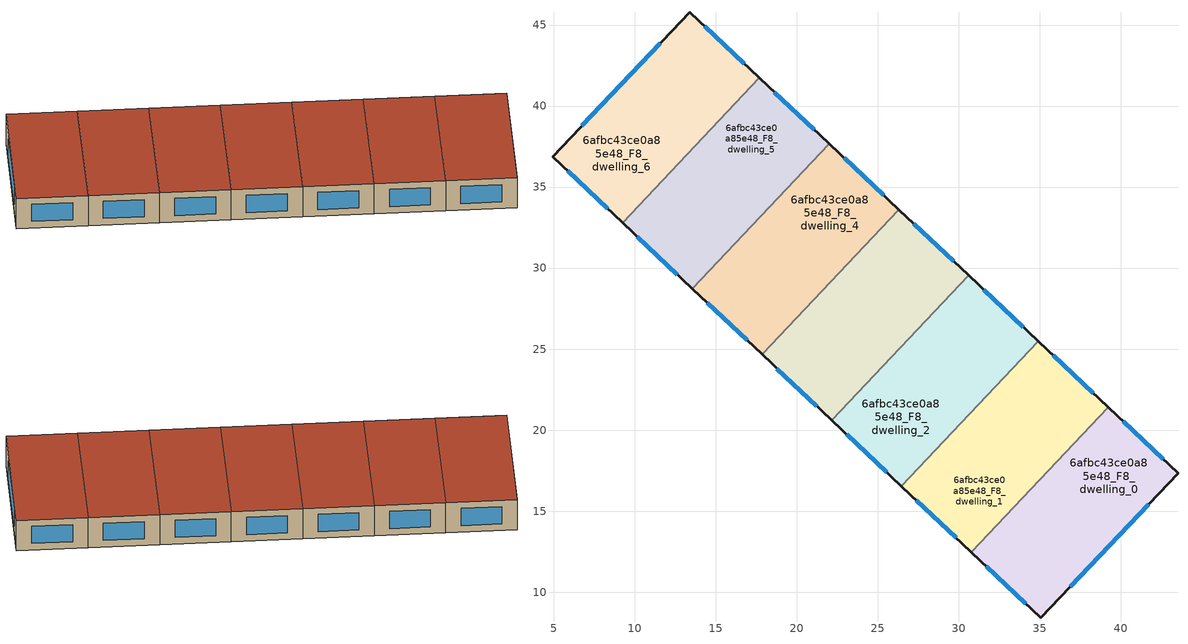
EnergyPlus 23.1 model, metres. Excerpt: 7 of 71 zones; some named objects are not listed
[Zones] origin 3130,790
6afbc43ce0a85e48_F8_dwelling_0
 floor to 6afbc43ce0a85e48_F7_dwelling_6 (EU_floor_Construction): 43.53,17.34 39.3,12.89 34.99,16.95 39.21,21.42 z24
 floor to 6afbc43ce0a85e48_F7_dwelling_7 (EU_floor_Construction): 39.3,12.89 35.06,8.43 30.77,12.48 34.99,16.95 z24
 wall outside (EU_wall_Construction): 30.77,12.48 35.06,8.43 43.53,17.34 39.21,21.42 z24:27
 wall to 6afbc43ce0a85e48_F8_dwelling_1 (EU_wall_Construction): 39.21,21.42 30.77,12.48 z24:27
 window (EU_Window_Construction): 42.61,18.22 40.14,20.55 / 36.87,10.34 41.72,15.43 / 31.69,11.61 34.14,9.29 z24.64:26.36
 roof outside (EU_roof_Construction): 35.06,8.43 43.53,17.34 39.21,21.42 30.77,12.48 z27
6afbc43ce0a85e48_F8_dwelling_1
 floor to 6afbc43ce0a85e48_F7_dwelling_7 (EU_floor_Construction): 34.99,16.95 30.77,12.48 27.54,15.52 31.77,20 z24
 floor to 6afbc43ce0a85e48_F7_dwelling_5 (EU_floor_Construction): 31.76,20 27.54,15.52 26.46,16.54 30.69,21.01 z24
 floor to 6afbc43ce0a85e48_F7_dwelling_6 (EU_floor_Construction): 39.21,21.42 34.99,16.95 31.77,20 35.98,24.47 z24
 floor to 6afbc43ce0a85e48_F7_dwelling_4 (EU_floor_Construction): 35.98,24.47 31.76,20 30.69,21.01 34.91,25.48 z24
 wall outside (EU_wall_Construction): 26.46,16.54 30.77,12.48 / 39.21,21.42 34.91,25.48 z24:27
 wall to 6afbc43ce0a85e48_F8_dwelling_2 (EU_wall_Construction): 34.91,25.48 26.46,16.54 z24:27
 window (EU_Window_Construction): 27.39,15.67 29.85,13.35 / 38.29,22.29 35.83,24.61 z24.64:26.36
 roof outside (EU_roof_Construction): 30.77,12.48 39.21,21.42 34.91,25.48 26.46,16.54 z27
6afbc43ce0a85e48_F8_dwelling_2
 floor to 6afbc43ce0a85e48_F7_dwelling_5 (EU_floor_Construction): 30.69,21.01 26.46,16.54 22.16,20.6 26.38,25.08 z24
 floor to 6afbc43ce0a85e48_F7_dwelling_4 (EU_floor_Construction): 34.91,25.48 30.69,21.01 26.38,25.08 30.6,29.55 z24
 wall outside (EU_wall_Construction): 22.16,20.6 26.46,16.54 / 34.91,25.48 30.6,29.55 z24:27
 wall to 6afbc43ce0a85e48_F8_dwelling_3 (EU_wall_Construction): 30.6,29.55 22.16,20.6 z24:27
 window (EU_Window_Construction): 23.08,19.73 25.54,17.41 / 33.99,26.35 31.53,28.68 z24.64:26.36
 roof outside (EU_roof_Construction): 26.46,16.54 34.91,25.48 30.6,29.55 22.16,20.6 z27
6afbc43ce0a85e48_F8_dwelling_3
 floor to 6afbc43ce0a85e48_F7_dwelling_3 (EU_floor_Construction): 24.23,27.11 20.01,22.64 17.86,24.67 22.08,29.14 z24
 floor to 6afbc43ce0a85e48_F7_dwelling_2 (EU_floor_Construction): 28.45,31.58 24.23,27.11 22.08,29.14 26.3,33.61 z24
 floor to 6afbc43ce0a85e48_F7_dwelling_4 (EU_floor_Construction): 30.6,29.55 26.38,25.08 24.23,27.11 28.45,31.58 z24
 floor to 6afbc43ce0a85e48_F7_dwelling_5 (EU_floor_Construction): 26.38,25.08 22.16,20.6 20.01,22.64 24.23,27.11 z24
 wall outside (EU_wall_Construction): 17.86,24.67 22.16,20.6 / 30.6,29.55 26.3,33.61 z24:27
 wall to 6afbc43ce0a85e48_F8_dwelling_4 (EU_wall_Construction): 26.3,33.61 17.86,24.67 z24:27
 window (EU_Window_Construction): 18.78,23.8 21.24,21.47 / 29.68,30.42 27.22,32.74 z24.64:26.36
 roof outside (EU_roof_Construction): 22.16,20.6 30.6,29.55 26.3,33.61 17.86,24.67 z27
6afbc43ce0a85e48_F8_dwelling_4
 floor to 6afbc43ce0a85e48_F7_dwelling_2 (EU_floor_Construction): 26.3,33.61 22.08,29.14 17.77,33.2 22,37.67 z24
 floor to 6afbc43ce0a85e48_F7_dwelling_3 (EU_floor_Construction): 22.08,29.14 17.86,24.67 13.55,28.73 17.77,33.2 z24
 wall outside (EU_wall_Construction): 13.55,28.73 17.86,24.67 / 26.3,33.61 22,37.67 z24:27
 wall to 6afbc43ce0a85e48_F8_dwelling_5 (EU_wall_Construction): 22,37.67 13.55,28.73 z24:27
 window (EU_Window_Construction): 14.47,27.86 16.93,25.54 / 25.38,34.48 22.92,36.8 z24.64:26.36
 roof outside (EU_roof_Construction): 17.86,24.67 26.3,33.61 22,37.67 13.55,28.73 z27
6afbc43ce0a85e48_F8_dwelling_5
 floor to 6afbc43ce0a85e48_F7_dwelling_1 (EU_floor_Construction): 16.69,34.21 12.48,29.75 9.25,32.8 13.46,37.26 z24
 floor to 6afbc43ce0a85e48_F7_dwelling_0 (EU_floor_Construction): 20.92,38.69 16.69,34.21 13.46,37.26 17.69,41.74 z24
 floor to 6afbc43ce0a85e48_F7_dwelling_2 (EU_floor_Construction): 22,37.67 17.77,33.2 16.7,34.22 20.92,38.69 z24
 floor to 6afbc43ce0a85e48_F7_dwelling_3 (EU_floor_Construction): 17.77,33.2 13.55,28.73 12.48,29.75 16.69,34.21 z24
 wall outside (EU_wall_Construction): 9.25,32.8 13.55,28.73 / 22,37.67 17.69,41.74 z24:27
 wall to 6afbc43ce0a85e48_F8_dwelling_6 (EU_wall_Construction): 17.69,41.74 9.25,32.8 z24:27
 window (EU_Window_Construction): 10.17,31.93 12.63,29.6 / 21.07,38.54 18.61,40.87 z24.64:26.36
 roof outside (EU_roof_Construction): 13.55,28.73 22,37.67 17.69,41.74 9.25,32.8 z27
6afbc43ce0a85e48_F8_dwelling_6
 floor to 6afbc43ce0a85e48_F7_dwelling_0 (EU_floor_Construction): 17.69,41.74 13.46,37.26 9.16,41.33 13.41,45.78 z24
 floor to 6afbc43ce0a85e48_F7_dwelling_1 (EU_floor_Construction): 13.46,37.26 9.25,32.8 4.92,36.88 9.16,41.33 z24
 wall outside (EU_wall_Construction): 17.69,41.74 13.41,45.78 4.92,36.88 9.25,32.8 z24:27
 window (EU_Window_Construction): 5.85,36 8.32,33.67 / 11.59,43.88 6.74,38.79 / 16.77,42.6 14.32,44.92 z24.64:26.36
 roof outside (EU_roof_Construction): 9.25,32.8 17.69,41.74 13.41,45.78 4.92,36.88 z27
[Building]
EU S2 Campaign: North Axis=0; Terrain=City; Solar Distribution=FullExterior
[Site:Location]
Yerevan-Zvartnots.Intl.AP: Latitude=40.15; Longitude=44.383; Time Zone=4; Elevation=854
[SizingPeriod:WeatherFileDays]
AnnualSizingPeriod: Begin Month=1; Begin Day of Month=1; End Month=12; End Day of Month=31; Day of Week for Start Day=Monday; Use Weather File Daylight Saving Period=No; Use Weather File Rain and Snow Indicators=No
[MATERIAL]
EU_InternalMass_Material: Roughness=MediumRough; Thickness=0.1; Conductivity=1; Density=1800; Specific Heat=900; Thermal Absorptance=0.9; Solar Absorptance=0.7; Visible Absorptance=0.7
[MATERIAL:NOMASS] Roughness=MediumRough; Thermal Absorptance=0.9; Solar Absorptance=0.7; Visible Absorptance=0.7
Name | Thermal Resistance
EU_wall_NoMass | 1.05043
EU_roof_NoMass | 1.45357
EU_floor_NoMass | 0.478065
[WINDOWMATERIAL:SIMPLEGLAZINGSYSTEM]
EU_Window_SimpleGlazing: UFactor=2.5566; Solar Heat Gain Coefficient=0.75; Visible Transmittance=0.75
[CONSTRUCTION]
EU_wall_Construction: EU_wall_NoMass
EU_roof_Construction: EU_roof_NoMass
EU_floor_Construction: EU_floor_NoMass
EU_Window_Construction: EU_Window_SimpleGlazing
EU_InternalMass_Construction: EU_InternalMass_Material
[ZONE] Type=1; Multiplier=1; Ceiling Height=autocalculate; Floor Area=autocalculate; Part of Total Floor Area=Yes
Name | Volume
6afbc43ce0a85e48_F8_dwelling_0 | 218.398
6afbc43ce0a85e48_F8_dwelling_1; 6afbc43ce0a85e48_F8_dwelling_6 | 218.396
6afbc43ce0a85e48_F8_dwelling_2 | 218.421
6afbc43ce0a85e48_F8_dwelling_3 | 218.402
6afbc43ce0a85e48_F8_dwelling_4 | 218.409
6afbc43ce0a85e48_F8_dwelling_5 | 218.389
[INTERNALMASS] Construction=EU_InternalMass_Construction
Name | Zone or ZoneList | Surface Area
6afbc43ce0a85e48_F8_dwelling_0_EU_InternalMass | 6afbc43ce0a85e48_F8_dwelling_0 | 72.7992
6afbc43ce0a85e48_F8_dwelling_1_EU_InternalMass | 6afbc43ce0a85e48_F8_dwelling_1 | 72.7986
6afbc43ce0a85e48_F8_dwelling_2_EU_InternalMass | 6afbc43ce0a85e48_F8_dwelling_2 | 72.8071
6afbc43ce0a85e48_F8_dwelling_3_EU_InternalMass | 6afbc43ce0a85e48_F8_dwelling_3 | 72.8007
6afbc43ce0a85e48_F8_dwelling_4_EU_InternalMass | 6afbc43ce0a85e48_F8_dwelling_4 | 72.8028
6afbc43ce0a85e48_F8_dwelling_5_EU_InternalMass | 6afbc43ce0a85e48_F8_dwelling_5 | 72.7963
6afbc43ce0a85e48_F8_dwelling_6_EU_InternalMass | 6afbc43ce0a85e48_F8_dwelling_6 | 72.7986
[OTHEREQUIPMENT] Fuel Type=Electricity; Design Level Calculation Method=Watts/Area; Power per Zone Floor Area=1; Fraction Latent=0; Fraction Radiant=0; Fraction Lost=0; Carbon Dioxide Generation Rate=0; EndUse Subcategory=EU_Step8_InternalGains
Name | Zone or ZoneList or Space or SpaceList | Schedule
EU_Step8_InternalGain_6afbc43ce0a85e48_F8_dwelling_0_f000 | 6afbc43ce0a85e48_F8_dwelling_0 | EU_Step8_GainSchedule_6afbc43ce0a85e48_F8_dwelling_0_f000
EU_Step8_InternalGain_6afbc43ce0a85e48_F8_dwelling_1_f000 | 6afbc43ce0a85e48_F8_dwelling_1 | EU_Step8_GainSchedule_6afbc43ce0a85e48_F8_dwelling_1_f000
EU_Step8_InternalGain_6afbc43ce0a85e48_F8_dwelling_2_f000 | 6afbc43ce0a85e48_F8_dwelling_2 | EU_Step8_GainSchedule_6afbc43ce0a85e48_F8_dwelling_2_f000
EU_Step8_InternalGain_6afbc43ce0a85e48_F8_dwelling_3_f000 | 6afbc43ce0a85e48_F8_dwelling_3 | EU_Step8_GainSchedule_6afbc43ce0a85e48_F8_dwelling_3_f000
EU_Step8_InternalGain_6afbc43ce0a85e48_F8_dwelling_4_f000 | 6afbc43ce0a85e48_F8_dwelling_4 | EU_Step8_GainSchedule_6afbc43ce0a85e48_F8_dwelling_4_f000
EU_Step8_InternalGain_6afbc43ce0a85e48_F8_dwelling_5_f000 | 6afbc43ce0a85e48_F8_dwelling_5 | EU_Step8_GainSchedule_6afbc43ce0a85e48_F8_dwelling_5_f000
EU_Step8_InternalGain_6afbc43ce0a85e48_F8_dwelling_6_f000 | 6afbc43ce0a85e48_F8_dwelling_6 | EU_Step8_GainSchedule_6afbc43ce0a85e48_F8_dwelling_6_f000
[ZONEVENTILATION:DESIGNFLOWRATE] Schedule=EU_AlwaysOn; Design Flow Rate Calculation Method=AirChanges/Hour; Air Changes per Hour=0.557805; Ventilation Type=Natural; Fan Pressure Rise=0; Fan Total Efficiency=1; Constant Term Coefficient=1; Temperature Term Coefficient=0; Velocity Term Coefficient=0; Velocity Squared Term Coefficient=0; Minimum Indoor Temperature=-100; Maximum Indoor Temperature=100; Delta Temperature=-100; Minimum Outdoor Temperature=-100; Maximum Outdoor Temperature=100; Maximum Wind Speed=40
Name | Zone or ZoneList or Space or SpaceList
EU_ConstantAir_6afbc43ce0a85e48_F8_dwelling_0 | 6afbc43ce0a85e48_F8_dwelling_0
EU_ConstantAir_6afbc43ce0a85e48_F8_dwelling_1 | 6afbc43ce0a85e48_F8_dwelling_1
EU_ConstantAir_6afbc43ce0a85e48_F8_dwelling_2 | 6afbc43ce0a85e48_F8_dwelling_2
EU_ConstantAir_6afbc43ce0a85e48_F8_dwelling_3 | 6afbc43ce0a85e48_F8_dwelling_3
EU_ConstantAir_6afbc43ce0a85e48_F8_dwelling_4 | 6afbc43ce0a85e48_F8_dwelling_4
EU_ConstantAir_6afbc43ce0a85e48_F8_dwelling_5 | 6afbc43ce0a85e48_F8_dwelling_5
EU_ConstantAir_6afbc43ce0a85e48_F8_dwelling_6 | 6afbc43ce0a85e48_F8_dwelling_6
[HVACTEMPLATE:ZONE:IDEALLOADSAIRSYSTEM] System Availability Schedule=EU_AlwaysOn; Maximum Heating Supply Air Temperature=50; Minimum Cooling Supply Air Temperature=13; Maximum Heating Supply Air Humidity Ratio=0.0156; Minimum Cooling Supply Air Humidity Ratio=0.0077; Heating Limit=NoLimit; Cooling Limit=NoLimit; Heating Availability Schedule=EU_AlwaysOn; Cooling Availability Schedule=EU_CoolingOff; Dehumidification Control Type=ConstantSensibleHeatRatio; Cooling Sensible Heat Ratio=0.7; Dehumidification Setpoint=60; Humidification Control Type=None; Humidification Setpoint=30; Outdoor Air Method=None; Outdoor Air Flow Rate per Person=0.00944; Outdoor Air Flow Rate per Zone Floor Area=0; Outdoor Air Flow Rate per Zone=0; Demand Controlled Ventilation Type=None; Outdoor Air Economizer Type=NoEconomizer; Heat Recovery Type=None; Sensible Heat Recovery Effectiveness=0.7; Latent Heat Recovery Effectiveness=0.65
Name | Template Thermostat
6afbc43ce0a85e48_F8_dwelling_0 | EU_HeatOnly_6afbc43ce0a85e48_F8_dwelling_0
6afbc43ce0a85e48_F8_dwelling_1 | EU_HeatOnly_6afbc43ce0a85e48_F8_dwelling_1
6afbc43ce0a85e48_F8_dwelling_2 | EU_HeatOnly_6afbc43ce0a85e48_F8_dwelling_2
6afbc43ce0a85e48_F8_dwelling_3 | EU_HeatOnly_6afbc43ce0a85e48_F8_dwelling_3
6afbc43ce0a85e48_F8_dwelling_4 | EU_HeatOnly_6afbc43ce0a85e48_F8_dwelling_4
6afbc43ce0a85e48_F8_dwelling_5 | EU_HeatOnly_6afbc43ce0a85e48_F8_dwelling_5
6afbc43ce0a85e48_F8_dwelling_6 | EU_HeatOnly_6afbc43ce0a85e48_F8_dwelling_6
[SIZING:ZONE] Zone Cooling Design Supply Air Temperature Input Method=SupplyAirTemperature; Zone Cooling Design Supply Air Temperature=13; Zone Heating Design Supply Air Temperature Input Method=SupplyAirTemperature; Zone Heating Design Supply Air Temperature=50; Zone Cooling Design Supply Air Humidity Ratio=0.008; Zone Heating Design Supply Air Humidity Ratio=0.008; Cooling Design Air Flow Method=DesignDay; Cooling Design Air Flow Rate=0; Cooling Minimum Air Flow per Zone Floor Area=0.000762; Cooling Minimum Air Flow=0; Cooling Minimum Air Flow Fraction=0.2; Heating Design Air Flow Method=DesignDay; Heating Design Air Flow Rate=0; Heating Maximum Air Flow per Zone Floor Area=0.002032; Heating Maximum Air Flow=0.141576; Heating Maximum Air Flow Fraction=0.3; Account for Dedicated Outdoor Air System=No; Dedicated Outdoor Air System Control Strategy=NeutralSupplyAir; Dedicated Outdoor Air Low Setpoint Temperature for Design=autosize; Dedicated Outdoor Air High Setpoint Temperature for Design=autosize; Zone Load Sizing Method=Sensible Load Only No Latent Load; Zone Latent Cooling Design Supply Air Humidity Ratio Input Method=HumidityRatioDifference; Zone Cooling Design Supply Air Humidity Ratio Difference=0.005; Zone Latent Heating Design Supply Air Humidity Ratio Input Method=HumidityRatioDifference; Zone Humidification Design Supply Air Humidity Ratio Difference=0.005
6afbc43ce0a85e48_F8_dwelling_0; 6afbc43ce0a85e48_F8_dwelling_1; 6afbc43ce0a85e48_F8_dwelling_2; 6afbc43ce0a85e48_F8_dwelling_3; 6afbc43ce0a85e48_F8_dwelling_4; 6afbc43ce0a85e48_F8_dwelling_5; 6afbc43ce0a85e48_F8_dwelling_6
[SCHEDULE:CONSTANT]
Name | Hourly Value
EU_AlwaysOn | 1
EU_CoolingOff | 0
[SCHEDULE:FILE] Column Number=1; Rows to Skip at Top=0; Number of Hours of Data=8760; Column Separator=Comma; Interpolate to Timestep=No; Minutes per Item=60; Adjust Schedule for Daylight Savings=Yes
Name | File
EU_Step8_GainSchedule_6afbc43ce0a85e48_F8_dwelling_0_f000 | ../../schedules/6afbc43ce0a85e48/6afbc43ce0a85e48_F8_dwelling_0_f000_gain.csv
EU_Step8_GainSchedule_6afbc43ce0a85e48_F8_dwelling_1_f000 | ../../schedules/6afbc43ce0a85e48/6afbc43ce0a85e48_F8_dwelling_1_f000_gain.csv
EU_Step8_GainSchedule_6afbc43ce0a85e48_F8_dwelling_2_f000 | ../../schedules/6afbc43ce0a85e48/6afbc43ce0a85e48_F8_dwelling_2_f000_gain.csv
EU_Step8_GainSchedule_6afbc43ce0a85e48_F8_dwelling_3_f000 | ../../schedules/6afbc43ce0a85e48/6afbc43ce0a85e48_F8_dwelling_3_f000_gain.csv
EU_Step8_GainSchedule_6afbc43ce0a85e48_F8_dwelling_4_f000 | ../../schedules/6afbc43ce0a85e48/6afbc43ce0a85e48_F8_dwelling_4_f000_gain.csv
EU_Step8_GainSchedule_6afbc43ce0a85e48_F8_dwelling_5_f000 | ../../schedules/6afbc43ce0a85e48/6afbc43ce0a85e48_F8_dwelling_5_f000_gain.csv
EU_Step8_GainSchedule_6afbc43ce0a85e48_F8_dwelling_6_f000 | ../../schedules/6afbc43ce0a85e48/6afbc43ce0a85e48_F8_dwelling_6_f000_gain.csv
